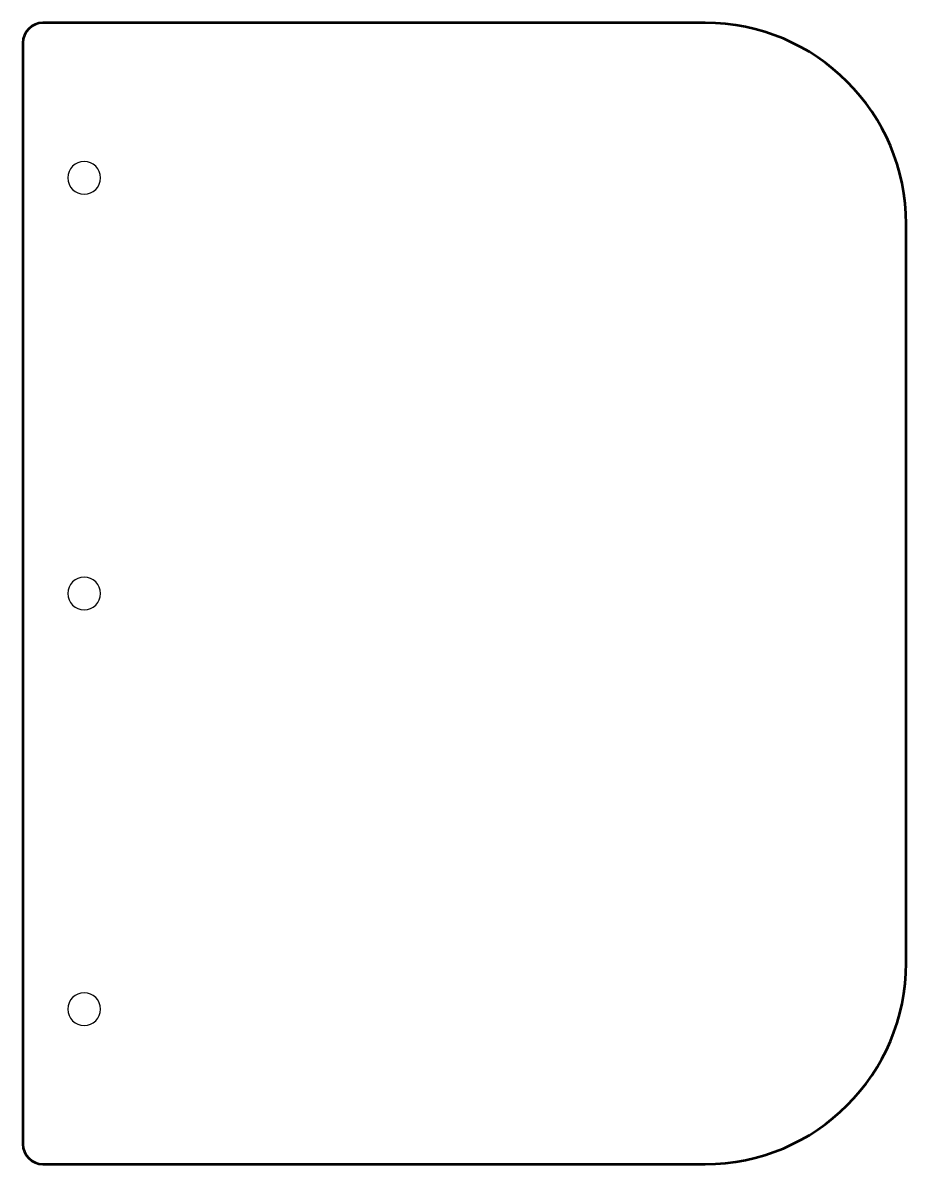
# Model space of a CAD drawing. Header units: inches. Extents: x 0 to 216, y -279 to 0.
import ezdxf

# ---------------------------------------------------------------- set-up
doc = ezdxf.new("R2010")
doc.units = ezdxf.units.IN
doc.header["$MEASUREMENT"] = 0
doc.layers.add('Layer 1', color=7, linetype='Continuous')

# ---------------------------------------------------------------- blocks, each defined once
blk = doc.blocks.new('block 4')
at = {"layer": 'Layer 1', "color": 7, "lineweight": 25, "true_color": 0xffffff}
blk.add_open_spline([(15, -33.9), (17.21, -33.9), (19, -35.69), (19, -37.9), (19, -40.11), (17.21, -41.9), (15, -41.9), (12.79, -41.9), (11, -40.11), (11, -37.9), (11, -35.69), (12.79, -33.9), (15, -33.9), (15, -33.9), (15, -33.9), (15, -33.9)], degree=3, knots=[0, 0, 0, 0, 1, 1, 1, 2, 2, 2, 3, 3, 3, 4, 4, 4, 5, 5, 5, 5], dxfattribs=at)
blk = doc.blocks.new('block 5')
at = {"layer": 'Layer 1', "color": 7, "lineweight": 25, "true_color": 0xffffff}
blk.add_open_spline([(15, -135.5), (17.21, -135.5), (19, -137.29), (19, -139.5), (19, -141.71), (17.21, -143.5), (15, -143.5), (12.79, -143.5), (11, -141.71), (11, -139.5), (11, -137.29), (12.79, -135.5), (15, -135.5), (15, -135.5), (15, -135.5), (15, -135.5)], degree=3, knots=[0, 0, 0, 0, 1, 1, 1, 2, 2, 2, 3, 3, 3, 4, 4, 4, 5, 5, 5, 5], dxfattribs=at)
blk = doc.blocks.new('block 6')
at = {"layer": 'Layer 1', "color": 7, "lineweight": 25, "true_color": 0xffffff}
blk.add_open_spline([(15, -237.1), (17.21, -237.1), (19, -238.89), (19, -241.1), (19, -243.31), (17.21, -245.1), (15, -245.1), (12.79, -245.1), (11, -243.31), (11, -241.1), (11, -238.89), (12.79, -237.1), (15, -237.1), (15, -237.1), (15, -237.1), (15, -237.1)], degree=3, knots=[0, 0, 0, 0, 1, 1, 1, 2, 2, 2, 3, 3, 3, 4, 4, 4, 5, 5, 5, 5], dxfattribs=at)
blk = doc.blocks.new('block 3')
at = {"layer": 'Layer 1'}
for name in ['block 4', 'block 5', 'block 6']:
    blk.add_blockref(name, (0, 0), dxfattribs=at)
blk = doc.blocks.new('block 2')
at = {"layer": 'Layer 1'}
blk.add_blockref('block 3', (0, 0), dxfattribs=at)

msp = doc.modelspace()

# ---------------------------------------------------------------- linework, layer by layer
at = {"layer": 'Layer 1', "color": 7, "lineweight": 53, "true_color": 0xffffff}
msp.add_open_spline([(166.82, -279), (166.82, -279), (4.92, -279), (4.92, -279), (2.2, -279), (0, -276.8), (0, -274.08), (0, -274.08), (0, -4.92), (0, -4.92), (0, -2.2), (2.2, 0), (4.92, 0), (4.92, 0), (166.82, 0), (166.82, 0), (193.98, 0), (216, -22.02), (216, -49.18), (216, -49.18), (216, -229.82), (216, -229.82), (216, -256.98), (193.98, -279), (166.82, -279)], degree=3, knots=[0, 0, 0, 0, 1, 1, 1, 2, 2, 2, 3, 3, 3, 4, 4, 4, 5, 5, 5, 6, 6, 6, 7, 7, 7, 8, 8, 8, 8], dxfattribs=at)

# ---------------------------------------------------------------- block references
at = {"layer": 'Layer 1'}
msp.add_blockref('block 2', (0, 0), dxfattribs=at)

doc.saveas('drawing.dxf')
